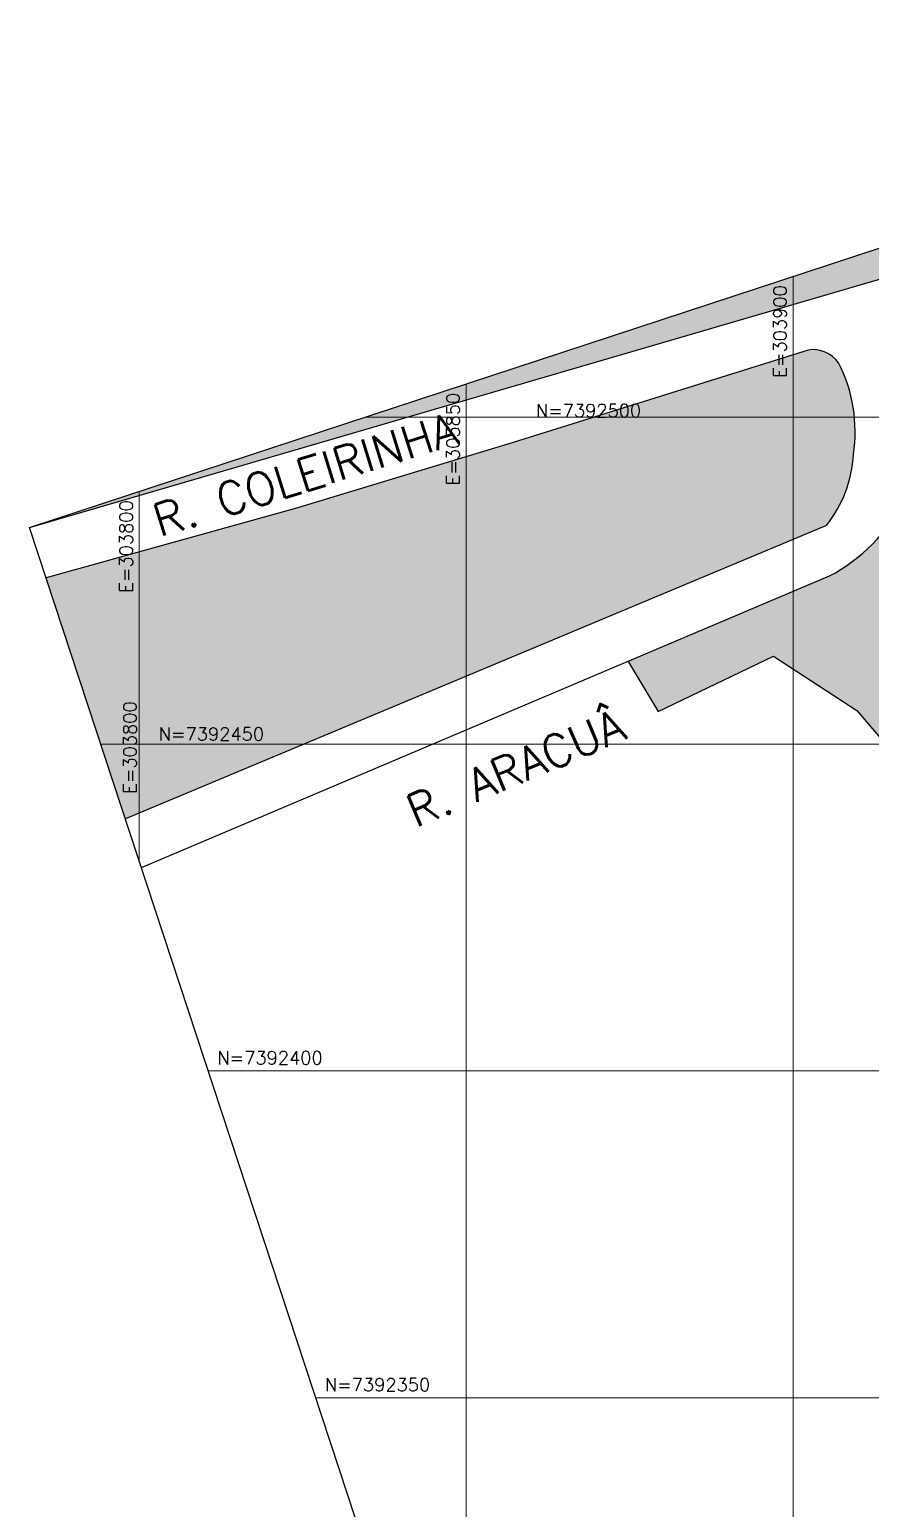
# Model space of a CAD drawing. Header units: metres. Extents: x 294767 to 326364, y 7392106 to 7497262.
# Drawn here: x 303783.2 to 303911.8, y 7392333.1 to 7392559.3 of the extents above; entities that cross this region are included whole.
import ezdxf
from ezdxf.enums import TextEntityAlignment as Align

# ---------------------------------------------------------------- set-up
doc = ezdxf.new("R2010")
doc.units = ezdxf.units.M
doc.header["$LTSCALE"] = 0.1
doc.linetypes.add('ACAD_ISO04W100', pattern=[30, 24, -3, 0, -3])
doc.layers.get('0').update_dxf_attribs({"color": 6})
doc.layers.add('1. LIMITE  2', color=8, linetype='ACAD_ISO04W100')
doc.layers.add('MALHA', color=1, linetype='Continuous', lineweight=0)
doc.styles.add('ROMANS', font='romans.shx', dxfattribs={"height": 2})

msp = doc.modelspace()

# ---------------------------------------------------------------- hatches: boundary and pattern name
h = msp.add_hatch()
h.set_pattern_fill('ANGLE', color=8, scale=0.36, angle=180)
h.set_pattern_definition([(180, (0, 0), (-3e-16, -2.5146), [1.8288, -0.6858]), (270, (0, 0), (2.5146, -5e-16), [1.8288, -0.6858])])
h.paths.add_polyline_path([(303909.224, 7392494.3, 0.1583325), (303906.963, 7392508.286, 0.2857275), (303902.298, 7392510.264), (303857.208, 7392496.137), (303824.051, 7392486.094), (303785.772, 7392475.415), (303797.89, 7392438.569), (303905.125, 7392483.422, 0.1544229)])
h.paths.add_polyline_path([(303957.296, 7392540.38), (303783.233, 7392483.132), (303945.202, 7392530.444, 0.189984)])
h.paths.add_polyline_path([(304001.768, 7392547.305), (304015.16, 7392551.791), (304014.6, 7392559.227), (303973.764, 7392545.797), (303963.535, 7392529.854, 0.1541189), (303973.606, 7392525.609, 0.128612), (303985.431, 7392527.855)])
h.paths.add_polyline_path([(303970.303, 7392510.543), (303966.018, 7392514.306), (303970.76, 7392517.259), (303951.802, 7392523.685, 0.0941435), (303920.282, 7392514.644, 0.1185814), (303916.607, 7392508.004), (303916.89, 7392487.237, -0.1579555), (303905.563, 7392475.707), (303874.759, 7392462.643), (303879.383, 7392454.949), (303897.004, 7392463.45), (303909.764, 7392455.101), (303918.727, 7392444.627), (303930.576, 7392463.45), (303926.018, 7392483.792), (303965.818, 7392504.893)])
at = {"layer": '1. LIMITE  2', "true_color": 0xffffff, "transparency": 33554687}
h = msp.add_hatch(color=7, dxfattribs=at)
h.dxf.hatch_style = 1
h.paths.add_polyline_path([(303909.224, 7392494.3, 0.1583325), (303906.963, 7392508.286, 0.2857275), (303902.298, 7392510.264), (303857.208, 7392496.137), (303824.051, 7392486.094), (303785.772, 7392475.415), (303797.89, 7392438.569), (303905.125, 7392483.422, 0.1544229)])
h.paths.add_polyline_path([(303957.296, 7392540.38), (303783.233, 7392483.132), (303945.202, 7392530.444, 0.189984)])
h.paths.add_polyline_path([(304001.768, 7392547.305), (304015.16, 7392551.791), (304014.6, 7392559.227), (303973.764, 7392545.797), (303963.535, 7392529.854, 0.1541189), (303973.606, 7392525.609, 0.128612), (303985.431, 7392527.855)])
h.paths.add_polyline_path([(303970.303, 7392510.543), (303966.018, 7392514.306), (303970.76, 7392517.259), (303951.802, 7392523.685, 0.0941435), (303920.282, 7392514.644, 0.1185814), (303916.607, 7392508.004), (303916.89, 7392487.237, -0.1579555), (303905.563, 7392475.707), (303874.759, 7392462.643), (303879.383, 7392454.949), (303897.004, 7392463.45), (303909.764, 7392455.101), (303918.727, 7392444.627), (303930.576, 7392463.45), (303926.018, 7392483.792), (303965.818, 7392504.893)])

# ---------------------------------------------------------------- linework, layer by layer
at = {"color": 8}
msp.add_lwpolyline([(303783.233, 7392483.132), (304358.821, 7392672.439), (304482.844, 7392295.345), (303907.257, 7392106.038)], close=True, dxfattribs=at)
for points in [[(303783.233, 7392483.132), (303945.202, 7392530.444, 0.189984), (303957.296, 7392540.38)], [(303905.125, 7392483.422, 0.1544229), (303909.224, 7392494.3, 0.1583325), (303906.963, 7392508.286, 0.2857275), (303902.298, 7392510.264), (303857.208, 7392496.137), (303824.051, 7392486.094), (303785.772, 7392475.415)], [(303800.351, 7392431.087), (303905.563, 7392475.707, 0.1579555), (303916.89, 7392487.237)]]:
    msp.add_lwpolyline(points, format="xyb", dxfattribs=at)
for points in [[(303874.759, 7392462.643), (303879.383, 7392454.949), (303897.004, 7392463.45), (303909.764, 7392455.101), (303918.727, 7392444.627), (303930.576, 7392463.45), (303926.018, 7392483.792), (303965.818, 7392504.893), (303970.303, 7392510.543), (303966.018, 7392514.306)], [(303905.125, 7392483.422), (303797.89, 7392438.569)]]:
    msp.add_lwpolyline(points, dxfattribs=at)
at = {"layer": 'MALHA', "color": 8}
for p, q in [((303900, 7392128.103), (303900, 7392521.536)), ((303850, 7392280.128), (303850, 7392505.092)), ((303834.519, 7392500), (304415.535, 7392500)), ((303800, 7392432.153), (303800, 7392488.647)), ((303794.13, 7392450), (304431.979, 7392450)), ((303810.575, 7392400), (304448.424, 7392400)), ((303827.02, 7392350), (304464.869, 7392350))]:
    msp.add_line(p, q, dxfattribs=at)

# ---------------------------------------------------------------- texts
at = {"color": 30, "char_height": 5, "attachment_point": 1, "style": 'ROMANS'}
for s, width, insert, rotation in [('R. COLEIRINHA', 68.26191, (303801.632, 7392486.387), 17.39618), ('R. ARACUÂ', 50.42665, (303840.327, 7392441.732), 22.98141)]:
    msp.add_mtext_dynamic_manual_height_columns(s, width=width, gutter_width=5, heights=[0], dxfattribs=dict(at, insert=insert, rotation=rotation))
at = {"layer": 'MALHA', "color": 8, "style": 'ROMANS'}
for s, p in [('E=303900 ', (303899, 7392521.536)), ('E=303850 ', (303849, 7392505.092)), ('E=303800 ', (303799, 7392488.647))]:
    msp.add_text(s, height=2, rotation=90, dxfattribs=at).set_placement(p, align=Align.RIGHT)
for s, p in [(' N=7392500', (303859.286, 7392500)), (' N=7392450', (303801.606, 7392450.538)), (' N=7392400', (303810.575, 7392401)), (' N=7392350', (303827.02, 7392351))]:
    msp.add_text(s, height=2, dxfattribs=at).set_placement(p)
msp.add_text(' E=303800', height=2, rotation=90, dxfattribs=at).set_placement((303799.576, 7392441.011))

doc.saveas('drawing.dxf')
